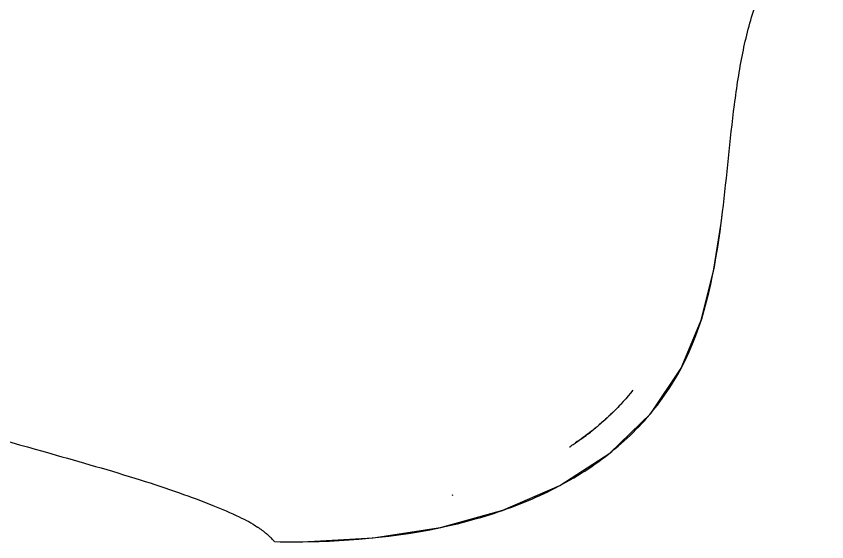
# Model space of a CAD drawing. Header units: millimetres. Extents: x 0 to 841, y 0 to 594.
# Drawn here: x 599.72 to 628.07, y 278.68 to 297.06 of the extents above; entities that cross this region are included whole.
import ezdxf

# ---------------------------------------------------------------- set-up
doc = ezdxf.new("R2010")
doc.units = ezdxf.units.MM
doc.header["$LTSCALE"] = 46.255
doc.layers.get('0').update_dxf_attribs({"linetype": 'CONTINUOUS'})

msp = doc.modelspace()

# ---------------------------------------------------------------- linework, layer by layer
at = {"color": 7, "linetype": 'CONTINUOUS'}
for p, q in [((624.374, 289.824), (624.425, 290.224)), ((624.384, 289.903), (624.425, 290.224)), ((624.376, 289.842), (624.384, 289.903)), ((619.075, 282.005), (619.077, 282.007)), ((614.991, 280.309), (614.954, 280.3)), ((608.752, 278.69), (609.739, 278.686)), ((608.752, 278.69), (608.752, 278.69))]:
    msp.add_line(p, q, dxfattribs=at)
for points in [[(609.739, 278.686), (612.209, 278.821), (614.554, 279.181), (616.745, 279.785), (618.735, 280.649), (620.48, 281.785), (621.91, 283.173), (622.976, 284.752), (623.681, 286.439), (624.107, 288.145), (624.374, 289.824)], [(620.861, 283.49), (620.813, 283.438), (620.763, 283.386), (620.713, 283.334), (620.662, 283.282), (620.61, 283.23), (620.557, 283.178), (620.503, 283.126), (620.448, 283.073), (620.392, 283.021), (620.334, 282.969)], [(620.334, 282.969), (620.276, 282.917), (620.217, 282.864), (620.157, 282.812), (620.095, 282.759), (620.033, 282.707), (619.969, 282.655), (619.905, 282.603), (619.839, 282.55), (619.772, 282.498), (619.704, 282.446), (619.635, 282.394), (619.564, 282.342), (619.492, 282.29), (619.418, 282.238), (619.344, 282.186), (619.268, 282.134)]]:
    msp.add_lwpolyline(points, dxfattribs=at)
for centre, radius, start, end in [((613.75, 290.3), 9.856, 304.9346, 307.8986), ((613.393, 290.809), 10.478, 302.8569, 304.9409), ((609.354, 311.779), 33.095, 268.958, 271.6663)]:
    msp.add_arc(centre, radius, start, end, dxfattribs=at)
for points, knots in [([(624.425, 290.224), (624.577, 291.471), (624.731, 293.329), (625.095, 295.743), (625.514, 297.424), (626.185, 298.908), (626.953, 300.199), (627.647, 301.355), (627.986, 302.143), (628.069, 302.526)], [0, 0, 0, 0, 0.289805, 0.430236, 0.563271, 0.688136, 0.80464, 0.909535, 1, 1, 1, 1]), ([(610.316, 278.699), (612.17, 278.755), (614.88, 279.09), (618.165, 280.283), (620.238, 281.494), (621.947, 283.073), (623.707, 285.758), (624.162, 288.202), (624.376, 289.842)], [0, 0, 0, 0, 0.278744, 0.404719, 0.523206, 0.637209, 0.751442, 1, 1, 1, 1]), ([(575.692, 288.198), (577.922, 288.009), (581.999, 287.472), (587.424, 286.066), (592.115, 284.456), (596.491, 283.033), (600.526, 281.885), (603.484, 281.046), (605.37, 280.425), (606.526, 279.994), (607.443, 279.603), (607.963, 279.337), (608.164, 279.197)], [0, 0, 0, 0, 0.198603, 0.36394, 0.496484, 0.638674, 0.772245, 0.868801, 0.911498, 0.948422, 0.978279, 1, 1, 1, 1]), ([(608.56, 278.89), (608.534, 278.913), (608.409, 279.024), (608.274, 279.125), (608.164, 279.198)], [0, 0, 0, 0, 0.209715, 1, 1, 1, 1]), ([(608.752, 278.691), (608.746, 278.691), (608.735, 278.72), (608.695, 278.751), (608.638, 278.818), (608.588, 278.863), (608.56, 278.89)], [0, 0, 0, 0, 0.069564, 0.26662, 0.5802, 1, 1, 1, 1])]:
    msp.add_open_spline(points, degree=3, knots=knots, dxfattribs=at)
msp.add_open_spline([(621.286, 283.986), (620.856, 283.441), (620.352, 282.949), (619.804, 282.523)], degree=3, dxfattribs=at)

doc.saveas('drawing.dxf')
